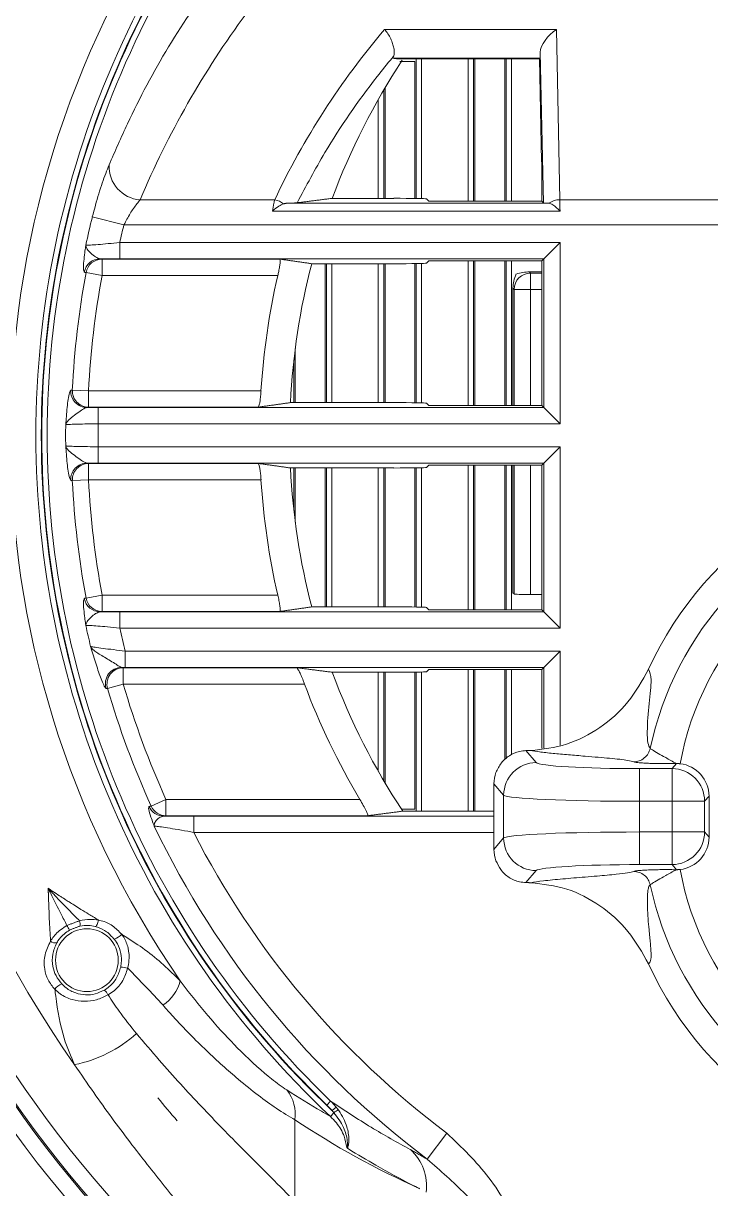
# Model space of a CAD drawing. Extents: x 12.1 to 108.7, y 1 to 80.4.
# Drawn here: x 100.848 to 102.11, y 31.294 to 33.433 of the extents above; entities that cross this region are included whole.
import ezdxf

# ---------------------------------------------------------------- set-up
doc = ezdxf.new("R2010")
doc.units = 0
doc.header["$MEASUREMENT"] = 0
doc.linetypes.add('SLD-Solid', pattern=[0])
doc.layers.add('OBJECT', color=7, linetype='CONTINUOUS')

msp = doc.modelspace()

# ---------------------------------------------------------------- linework, layer by layer
at = {"layer": 'OBJECT', "linetype": 'SLD-Solid', "lineweight": 15}
for p, q in [((101.511, 33.4221), (101.8265, 33.4221)), ((101.8265, 33.4221), (101.833, 33.1093)), ((101.8027, 33.1035), (101.7969, 33.3801)), ((101.7965, 33.3691), (101.5273, 33.3691)), ((101.543, 33.3681), (101.7955, 33.3681)), ((101.5666, 33.3633), (101.5666, 33.1117)), ((101.5691, 33.1116), (101.5691, 33.3681)), ((101.5791, 33.3681), (101.5791, 33.1114)), ((101.6645, 33.1067), (101.6645, 33.3681)), ((101.6745, 33.3681), (101.6745, 33.1067)), ((101.677, 33.1067), (101.677, 33.3681)), ((101.7316, 33.3681), (101.7316, 33.1067)), ((101.7341, 33.1067), (101.7341, 33.3681)), ((101.7441, 33.3681), (101.7441, 33.1067)), ((101.7965, 33.3691), (101.7955, 33.3681)), ((101.7955, 33.3681), (101.7994, 33.1797)), ((101.5095, 33.3108), (101.5095, 33.1119)), ((101.512, 33.1119), (101.512, 33.3151)), ((101.4995, 33.1119), (101.4995, 33.2935)), ((101.7995, 33.1682), (101.7995, 33.1067)), ((101.0621, 33.1093), (101.3093, 33.1093)), ((101.3318, 33.103), (101.8117, 33.103)), ((101.5278, 33.1119), (101.4149, 33.1119)), ((101.5878, 33.1109), (101.592, 33.1067)), ((101.7995, 33.1067), (101.592, 33.1067)), ((101.8027, 33.1035), (101.7995, 33.1067)), ((101.833, 33.1093), (103.3406, 33.1093)), ((100.9743, 33.0777), (101.0323, 33.0633)), ((101.8332, 33.0884), (101.305, 33.0884)), ((104.1413, 33.0633), (101.0323, 33.0633)), ((101.0246, 33.0308), (101.0246, 33.0008)), ((101.0246, 33.0308), (101.8332, 33.0308)), ((101.8332, 33.0308), (101.8032, 33.0008)), ((101.8332, 33.0308), (101.8332, 32.698)), ((100.9922, 33.0003), (101.3185, 33.0003)), ((100.9922, 32.9703), (100.9922, 33.0003)), ((101.8032, 33.0008), (101.0246, 33.0008)), ((101.3771, 32.9919), (101.5278, 32.9919)), ((101.4016, 32.9919), (101.4016, 32.7369)), ((101.4041, 32.7369), (101.4041, 32.9919)), ((101.4141, 32.9919), (101.4141, 32.7369)), ((101.4995, 32.7369), (101.4995, 32.9919)), ((101.5095, 32.9919), (101.5095, 32.7369)), ((101.512, 32.7369), (101.512, 32.9919)), ((101.5666, 32.9922), (101.5666, 32.7367)), ((101.5691, 32.7366), (101.5691, 32.9922)), ((101.5791, 32.9924), (101.5791, 32.7364)), ((101.592, 32.9971), (101.5878, 32.9929)), ((101.592, 32.9971), (101.7995, 32.9971)), ((101.6645, 32.7317), (101.6645, 32.9971)), ((101.6745, 32.9971), (101.6745, 32.7317)), ((101.677, 32.7317), (101.677, 32.9971)), ((101.7316, 32.9971), (101.7316, 32.7317)), ((101.7341, 32.7317), (101.7341, 32.9971)), ((101.7441, 32.9971), (101.7441, 32.7317)), ((101.8032, 33.0008), (101.7995, 32.9971)), ((101.7995, 32.9971), (101.7995, 32.7317)), ((101.8032, 32.728), (101.8032, 33.0008)), ((100.9922, 32.9703), (100.9628, 32.9757)), ((101.3149, 32.9703), (100.9922, 32.9703)), ((101.7995, 32.9769), (101.7768, 32.9769)), ((101.7768, 32.9769), (101.7789, 32.9748)), ((101.7789, 32.9748), (101.7789, 32.9448)), ((101.7789, 32.9748), (101.7995, 32.9748)), ((101.7468, 32.7317), (101.7468, 32.9469)), ((101.7489, 32.9448), (101.7468, 32.9469)), ((101.7489, 32.9448), (101.7789, 32.9448)), ((101.7489, 32.7317), (101.7489, 32.9448)), ((101.7995, 32.9448), (101.7789, 32.9448)), ((101.7789, 32.9448), (101.7789, 32.7317)), ((101.347, 32.7369), (101.347, 32.8361)), ((101.3445, 32.8152), (101.3445, 32.7369)), ((100.9675, 32.7585), (100.9376, 32.76)), ((100.9675, 32.7285), (100.9675, 32.7585)), ((100.9675, 32.7585), (101.2841, 32.7585)), ((101.5278, 32.7369), (101.3382, 32.7369)), ((101.5878, 32.7359), (101.592, 32.7317)), ((101.7995, 32.7317), (101.592, 32.7317)), ((101.8032, 32.728), (101.7995, 32.7317)), ((101.279, 32.7285), (100.9675, 32.7285)), ((100.9852, 32.698), (100.9852, 32.728)), ((100.9852, 32.728), (101.8032, 32.728)), ((101.8332, 32.698), (101.8032, 32.728)), ((101.8332, 32.698), (100.9852, 32.698)), ((100.9852, 32.6558), (100.9852, 32.6258)), ((100.9852, 32.6558), (101.8332, 32.6558)), ((101.8332, 32.6558), (101.8032, 32.6258)), ((101.8332, 32.6558), (101.8332, 32.323)), ((100.9675, 32.6253), (101.279, 32.6253)), ((100.9675, 32.5953), (100.9675, 32.6253)), ((101.8032, 32.6258), (100.9852, 32.6258)), ((101.8032, 32.6258), (101.7995, 32.6221)), ((101.8032, 32.353), (101.8032, 32.6258)), ((101.3382, 32.6169), (101.5278, 32.6169)), ((101.3445, 32.6169), (101.3445, 32.5386)), ((101.347, 32.5177), (101.347, 32.6169)), ((101.4016, 32.6169), (101.4016, 32.3619)), ((101.4041, 32.3619), (101.4041, 32.6169)), ((101.4141, 32.6169), (101.4141, 32.3619)), ((101.4995, 32.3619), (101.4995, 32.6169)), ((101.5095, 32.6169), (101.5095, 32.3619)), ((101.512, 32.3619), (101.512, 32.6169)), ((101.5666, 32.6172), (101.5666, 32.3617)), ((101.5691, 32.3616), (101.5691, 32.6172)), ((101.5791, 32.6174), (101.5791, 32.3614)), ((101.592, 32.6221), (101.5878, 32.6179)), ((101.592, 32.6221), (101.7995, 32.6221)), ((101.6645, 32.3567), (101.6645, 32.6221)), ((101.6745, 32.6221), (101.6745, 32.3567)), ((101.677, 32.3567), (101.677, 32.6221)), ((101.7316, 32.6221), (101.7316, 32.3567)), ((101.7341, 32.3567), (101.7341, 32.6221)), ((101.7441, 32.6221), (101.7441, 32.3567)), ((101.7468, 32.3878), (101.7468, 32.6221)), ((101.7489, 32.3857), (101.7489, 32.6221)), ((101.7789, 32.6221), (101.7789, 32.3846)), ((101.7995, 32.6221), (101.7995, 32.3567)), ((100.9675, 32.5953), (100.9376, 32.5938)), ((101.2841, 32.5953), (100.9675, 32.5953)), ((100.9922, 32.3835), (100.9628, 32.3781)), ((100.9922, 32.3535), (100.9922, 32.3835)), ((100.9922, 32.3835), (101.3149, 32.3835)), ((101.7489, 32.3857), (101.7468, 32.3878)), ((101.7995, 32.3846), (101.7789, 32.3846)), ((101.3185, 32.3535), (100.9922, 32.3535)), ((101.0246, 32.323), (101.0246, 32.353)), ((101.0246, 32.353), (101.8032, 32.353)), ((101.5278, 32.3619), (101.3771, 32.3619)), ((101.5878, 32.3609), (101.592, 32.3567)), ((101.7995, 32.3567), (101.592, 32.3567)), ((101.8032, 32.353), (101.7995, 32.3567)), ((101.8332, 32.323), (101.8032, 32.353)), ((101.8332, 32.323), (101.0246, 32.323)), ((101.0348, 32.2808), (101.0348, 32.2508)), ((101.0348, 32.2808), (101.8332, 32.2808)), ((101.8332, 32.2808), (101.8032, 32.2508)), ((101.8332, 32.2808), (101.8332, 32.1078)), ((101.031, 32.2503), (101.3494, 32.2503)), ((101.031, 32.2203), (101.031, 32.2503)), ((101.8032, 32.2508), (101.0348, 32.2508)), ((101.4149, 32.2419), (101.5278, 32.2419)), ((101.4995, 32.0603), (101.4995, 32.2419)), ((101.5095, 32.2419), (101.5095, 32.043)), ((101.512, 32.0387), (101.512, 32.2419)), ((101.5666, 32.2422), (101.5666, 31.9905)), ((101.5691, 31.9869), (101.5691, 32.2422)), ((101.5791, 32.2424), (101.5791, 31.9869)), ((101.592, 32.2471), (101.5878, 32.2429)), ((101.592, 32.2471), (101.7995, 32.2471)), ((101.6645, 31.9869), (101.6645, 32.2471)), ((101.6745, 32.2471), (101.6745, 31.9869)), ((101.677, 31.9869), (101.677, 32.2471)), ((101.7316, 32.2471), (101.7316, 32.081)), ((101.7341, 32.0832), (101.7341, 32.2471)), ((101.7441, 32.2471), (101.7441, 32.0903)), ((101.8032, 32.2508), (101.7995, 32.2471)), ((101.7995, 32.2471), (101.7995, 32.1018)), ((101.8032, 32.1025), (101.8032, 32.2508)), ((101.031, 32.2203), (101.0024, 32.2119)), ((101.364, 32.2203), (101.031, 32.2203)), ((101.7896, 32.076), (101.7707, 32.098)), ((102.0469, 32.0744), (102.0389, 32.065)), ((101.9793, 32.0051), (101.9793, 32.065)), ((102.0389, 32.065), (101.9793, 32.065)), ((102.0389, 32.0051), (102.0389, 32.065)), ((101.7118, 32.037), (101.7118, 31.9769)), ((101.7118, 32.037), (101.7297, 32.0161)), ((101.1096, 32.0085), (101.0824, 31.9962)), ((101.1096, 31.9785), (101.1096, 32.0085)), ((101.1096, 32.0085), (101.4657, 32.0085)), ((101.7297, 32.0161), (101.7297, 31.9377)), ((101.9793, 32.0051), (102.0389, 32.0051)), ((101.9793, 32.0051), (101.9793, 31.9487)), ((102.0389, 32.0051), (102.0389, 31.9487)), ((102.0389, 32.0051), (102.0988, 32.0051)), ((102.0988, 32.0051), (102.1068, 32.0145)), ((102.0988, 32.0051), (102.0988, 31.9487)), ((102.1068, 32.0145), (102.1068, 31.9393)), ((101.6764, 31.9869), (101.5445, 31.9869)), ((101.4798, 31.9785), (101.1096, 31.9785)), ((101.1605, 31.948), (101.1605, 31.978)), ((101.1605, 31.978), (101.7118, 31.978)), ((101.7118, 31.9769), (101.7118, 31.9168)), ((101.7118, 31.948), (101.1605, 31.948)), ((101.9793, 31.8888), (101.9793, 31.9487)), ((102.0389, 31.9487), (101.9793, 31.9487)), ((102.0988, 31.9487), (102.0389, 31.9487)), ((102.0389, 31.8888), (102.0389, 31.9487)), ((102.1068, 31.9393), (102.0988, 31.9487)), ((101.7297, 31.9377), (101.7118, 31.9168)), ((101.7707, 31.8558), (101.7896, 31.8778)), ((101.9793, 31.8888), (102.0389, 31.8888)), ((102.0389, 31.8888), (102.0469, 31.8794)), ((101.4051, 31.4475), (101.412, 31.4547)), ((101.4115, 31.4264), (101.418, 31.4334)), ((101.4145, 31.4373), (101.4221, 31.4436)), ((101.3464, 31.27), (101.3464, 31.4202)), ((101.6253, 31.3958), (101.5894, 31.348))]:
    msp.add_line(p, q, dxfattribs=at)
at = {"layer": 'OBJECT', "linetype": 'SLD-Solid', "lineweight": 15, "flags": 128}
msp.add_lwpolyline([(100.9794, 31.7752), (100.9802, 31.7753), (100.9811, 31.776), (100.9821, 31.7771), (100.983, 31.7786), (100.9838, 31.7805), (100.9846, 31.7826), (100.9852, 31.7848), (100.9856, 31.7871)], dxfattribs=at)
at = {"layer": 'OBJECT', "linetype": 'SLD-Solid', "lineweight": 15}
msp.add_circle((100.9643, 31.7134), 0.0576, dxfattribs=at)
for centre, radius, start, end in [((102.5868, 32.6769), 1.7161, 133.2251, 226.7749), ((102.5868, 32.6769), 1.7062, 133.403, 226.597), ((102.5868, 32.6769), 1.7053, 133.8667, 226.1333), ((102.5868, 32.6769), 1.6953, 133.8667, 226.1333), ((102.5868, 32.6769), 2.0103, 144.9191, 215.0809), ((102.5868, 32.6769), 1.763, 145.3963, 214.6037), ((102.5868, 32.6769), 1.25, 146.5702, 159.635), ((101.0666, 33.1707), 0.0617, 177.7944, 265.7454), ((101.3014, 33.0696), 0.0404, 53.0463, 78.7468), ((101.8329, 33.0736), 0.0357, 89.769, 124.746), ((102.5868, 32.6769), 1.6615, 166.0409, 167.8728), ((102.5868, 32.6769), 1.6018, 166.0409, 167.2353), ((100.989, 32.971), 0.03, 90.1789, 169.6462), ((100.9923, 32.9703), 0.03, 90.1789, 169.6484), ((102.5868, 32.6769), 1.25, 165.4041, 177.2487), ((102.5868, 32.6769), 1.6513, 169.5755, 177.1143), ((102.5868, 32.6769), 1.6214, 169.5755, 177.1143), ((102.5868, 32.6769), 1.3053, 167.011, 176.4146), ((101.779, 32.9447), 0.03, 90.0817, 179.9183), ((100.9646, 32.7579), 0.03, 177.1574, 269.7832), ((100.9676, 32.7585), 0.03, 177.1318, 269.7831), ((102.5868, 32.6769), 1.6615, 179.334, 180.666), ((102.5868, 32.6769), 1.6018, 179.2455, 180.7545), ((100.9646, 32.5959), 0.03, 90.2168, 182.8426), ((100.9676, 32.5953), 0.03, 90.2169, 182.8682), ((102.5868, 31.9769), 0.65, 24.5823, 155.4177), ((102.5868, 32.6769), 1.25, 182.7513, 194.5959), ((102.5868, 32.6769), 1.6513, 182.8857, 190.4245), ((102.5868, 32.6769), 1.6214, 182.8857, 190.4245), ((102.5868, 32.6769), 1.3053, 183.5854, 192.989), ((100.989, 32.3828), 0.03, 190.3538, 269.8211), ((100.9923, 32.3835), 0.03, 190.3516, 269.8211), ((102.5868, 31.9769), 0.6012, 137.2855, 167.9698), ((102.5868, 31.9769), 0.5417, 135.4189, 169.6766), ((102.5868, 32.6769), 1.6615, 192.1272, 193.4932), ((102.5868, 32.6769), 1.6018, 192.7647, 194.3169), ((101.0282, 32.2208), 0.03, 90.2787, 196.1873), ((101.0312, 32.2203), 0.03, 90.279, 196.2353), ((102.5868, 32.6769), 1.25, 200.365, 213.5043), ((102.5868, 32.6769), 1.6214, 196.3573, 204.3446), ((102.5868, 32.6769), 1.3053, 200.4774, 210.8014), ((102.5868, 32.6769), 1.6513, 196.3573, 204.3446), ((101.7898, 32.0159), 0.0601, 90.1999, 179.7717), ((102.0387, 32.0049), 0.0601, 0.2283, 89.8001), ((101.1056, 32.0077), 0.0299, 204.1423, 269.8446), ((101.1097, 32.0085), 0.0299, 204.1749, 269.8446), ((102.5868, 32.6769), 1.6615, 205.5812, 233.1104), ((102.5868, 32.6769), 1.6018, 207.069, 233.1104), ((102.0387, 31.949), 0.0601, 270.1999, 359.7717), ((101.7898, 31.9379), 0.0601, 180.2283, 269.8001), ((102.5868, 32.6843), 2.585, 197.2695, 270), ((102.5868, 31.9769), 0.5417, 190.3234, 224.5811), ((102.5868, 31.9769), 0.6012, 192.0302, 222.7145), ((100.8925, 31.7539), 0.0422, 20.188, 33.3505), ((100.9284, 31.7788), 0.0234, 352.7467, 17.053), ((100.9067, 31.7584), 0.0135, 227.137, 280.0969), ((100.9935, 31.7971), 0.0502, 295.179, 313.8549), ((102.5868, 31.9769), 0.65, 204.5823, 335.4177), ((101.0236, 31.6413), 0.0595, 74.8458, 87.2706), ((100.9291, 31.6432), 0.029, 112.3413, 144.745), ((101.0619, 31.6939), 0.076, 303.7232, 346.189), ((102.5868, 32.6843), 2.462, 205.0058, 258.1521), ((102.5868, 32.6843), 2.31, 206.8596, 235.6761), ((102.5868, 32.6769), 2.1724, 208.1241, 331.8759), ((102.5868, 32.6769), 2.1103, 208.9895, 239.1461), ((100.987, 31.6435), 0.0171, 20.3874, 58.6979), ((102.5868, 32.6769), 2.2663, 207.4403, 234.9482), ((102.5868, 32.6769), 2.1425, 208.9527, 331.0473), ((102.5868, 32.6769), 2.14, 208.9895, 239.1461), ((100.8952, 31.7559), 0.2389, 281.2239, 312.0881), ((101.2753, 31.4301), 0.0718, 352.0553, 38.7833), ((102.5868, 32.6769), 1.925, 219.1758, 220.8242), ((101.7052, 31.0495), 0.4794, 125.6686, 126.7973), ((102.7233, 33.4427), 3.875, 212.3331, 245.4575), ((102.7233, 33.4427), 3.815, 212.9763, 244.8664), ((101.4974, 31.2984), 0.0908, 352.9658, 47.8323), ((102.7233, 33.4427), 3.755, 214.0139, 243.8741)]:
    msp.add_arc(centre, radius, start, end, dxfattribs=at)
for centre, major_axis, ratio, start_param, end_param in [((102.5868, 32.4572), (0, 1.666), 0.99455, 0.931752, 1.168675), ((102.5868, 32.4903), (0, 1.4321), 0.989236, 0.862379, 1.12388), ((101.8265, 33.3991), (0.0267, 0.0273), 0.466243, 1.126498, 2.686076), ((101.7965, 33.3991), (0, 0.03), 0.017455, 3.159046, 4.025476), ((101.7993, 33.1682), (0, 0.015), 0.017455, 4.712389, 5.585054), ((101.5278, 33.1109), (0.06, 0), 0.017455, 0.017453, 1.570796), ((101.8327, 33.1035), (0.03, 0), 0.027722, 3.169333, 3.937811), ((101.8327, 33.0633), (0, 0.06), 0.008728, 5.144849, 5.585054), ((101.5278, 32.9929), (0.06, 0), 0.017455, 4.712389, 6.265732), ((101.7648, 32.9589), (0.0089, 0.032), 0.489854, 1.253849, 2.08482), ((101.7618, 32.9619), (0.0334, 0.0079), 0.382382, 1.018197, 1.756804), ((101.5278, 32.7359), (0.06, 0), 0.017455, 0.017453, 1.570796), ((101.5278, 32.6179), (0.06, 0), 0.017455, 4.712389, 6.265732), ((101.7789, 32.3857), (0.03, 0), 0.034921, 3.176499, 4.712389), ((101.5278, 32.3609), (0.06, 0), 0.017455, 0.017453, 1.570796), ((101.5278, 32.2429), (0.06, 0), 0.017455, 4.712389, 6.265732), ((101.9793, 32.0766), (0.19, 0), 0.061163, 3.193953, 4.712389), ((102.0467, 32.0143), (0.0392, 0.0457), 0.996772, 5.42245, 6.873335), ((101.7708, 32.0381), (0.0224, 0.056), 0.973344, 1.604915, 1.9608), ((101.9793, 32.0167), (0.25, 0), 0.046484, 3.193953, 4.712389), ((101.6764, 31.9848), (0.12, 0), 0.017455, 1.271134, 1.570796), ((101.9793, 31.9371), (0.25, 0), 0.046484, 1.570796, 3.089233), ((102.0467, 31.9395), (0.0392, -0.0457), 0.996772, 5.693036, 7.143921), ((101.7708, 31.9157), (-0.0224, 0.056), 0.973344, 1.180792, 1.536678), ((101.9793, 31.8772), (0.19, 0), 0.061163, 1.570796, 3.089233), ((102.2429, 32.6769), (1.5813, 0), 0.964711, 4.109619, 4.276697)]:
    msp.add_ellipse(centre, major_axis=major_axis, ratio=ratio, start_param=start_param, end_param=end_param, dxfattribs=at)
for points, knots in [([(101.005, 33.1731), (101.0161, 33.1984), (101.0481, 33.2716), (101.1114, 33.3912), (101.1744, 33.4825), (101.206, 33.5282)], [0, 0, 0, 0, 0.2079747, 0.6029571, 1, 1, 1, 1]), ([(101.511, 33.4221), (101.511, 33.4221), (101.5116, 33.4214), (101.5142, 33.4184), (101.5185, 33.4123), (101.5233, 33.4031), (101.5266, 33.394), (101.5286, 33.3857), (101.5292, 33.3782), (101.5283, 33.3748), (101.5278, 33.3732)], [0, 0, 0, 0, 0.0037845, 0.0546584, 0.2494101, 0.4200307, 0.5715276, 0.7134545, 0.8567932, 1, 1, 1, 1]), ([(101.5278, 33.3732), (101.5268, 33.3719), (101.5164, 33.3595), (101.47, 33.3017), (101.409, 33.2136), (101.367, 33.1346), (101.3506, 33.1037)], [0, 0, 0, 0, 0.014416, 0.144501, 0.665406, 1, 1, 1, 1]), ([(101.5273, 33.3691), (101.527, 33.3694), (101.5266, 33.3698), (101.5274, 33.3721), (101.5278, 33.3732)], [0, 0, 0, 0, 0.555038, 1, 1, 1, 1]), ([(101.5364, 33.3679), (101.5363, 33.368), (101.5361, 33.368), (101.537, 33.3681), (101.5384, 33.3681), (101.5402, 33.3681), (101.5418, 33.3681), (101.5427, 33.3681), (101.543, 33.3681)], [0, 0, 0, 0, 0.309489, 0.493725, 0.647289, 0.801487, 0.943399, 1, 1, 1, 1]), ([(101.5666, 33.3633), (101.5662, 33.3633), (101.5652, 33.3633), (101.5589, 33.3633), (101.55, 33.3633), (101.5427, 33.3633), (101.5391, 33.3633), (101.5391, 33.3633)], [0, 0, 0, 0, 0.248534, 0.497068, 0.745603, 0.994137, 1, 1, 1, 1]), ([(101.005, 33.1731), (101.003, 33.1681), (100.9969, 33.1531), (100.9858, 33.121), (100.9782, 33.0922), (100.9743, 33.0777)], [0, 0, 0, 0, 0.201185, 0.599014, 1, 1, 1, 1]), ([(101.0323, 33.0633), (101.0361, 33.0703), (101.0436, 33.0844), (101.0542, 33.0996), (101.0601, 33.1068), (101.0621, 33.1093)], [0, 0, 0, 0, 0.396075, 0.797134, 1, 1, 1, 1]), ([(101.305, 33.0884), (101.3059, 33.0935), (101.3074, 33.1012), (101.3088, 33.1072), (101.3093, 33.1093)], [0, 0, 0, 0, 0.6466905, 1, 1, 1, 1]), ([(101.305, 33.0884), (101.305, 33.0885), (101.3091, 33.0921), (101.3162, 33.0978), (101.3228, 33.1007), (101.3257, 33.1019)], [0, 0, 0, 0, 0.008868, 0.572493, 1, 1, 1, 1]), ([(101.3506, 33.1037), (101.3486, 33.1035), (101.3452, 33.1033), (101.3358, 33.1031), (101.3318, 33.103)], [0, 0, 0, 0, 0.575319, 1, 1, 1, 1]), ([(101.8126, 33.1029), (101.815, 33.1022), (101.8197, 33.1008), (101.8268, 33.095), (101.8312, 33.0905), (101.8331, 33.0885), (101.8332, 33.0884)], [0, 0, 0, 0, 0.378286, 0.740602, 0.992265, 1, 1, 1, 1]), ([(100.9595, 32.9763), (100.9589, 32.9778), (100.9577, 32.9804), (100.9584, 32.9952), (100.9601, 33.01), (100.9615, 33.0203), (100.9622, 33.0251), (100.9623, 33.0259), (100.9623, 33.026)], [0, 0, 0, 0, 0.3152567, 0.5914836, 0.8169934, 0.9687926, 0.9968353, 1, 1, 1, 1]), ([(100.9623, 33.026), (100.9626, 33.0259), (100.9637, 33.0258), (100.97, 33.026), (100.9841, 33.027), (101.0032, 33.0286), (101.0174, 33.0301), (101.0246, 33.0308)], [0, 0, 0, 0, 0.075653, 0.298165, 0.527692, 0.762957, 1, 1, 1, 1]), ([(100.9623, 33.026), (100.9623, 33.0259), (100.9624, 33.0255), (100.9626, 33.0232), (100.9647, 33.0183), (100.9713, 33.0112), (100.9802, 33.0034), (100.986, 33.0018), (100.9889, 33.0009)], [0, 0, 0, 0, 0.003693, 0.042671, 0.239887, 0.495383, 0.75414, 1, 1, 1, 1]), ([(101.0246, 33.0008), (101.0141, 33.0008), (101.0018, 33.0008), (100.9905, 33.0009), (100.9889, 33.0009)], [0, 0, 0, 0, 0.861992, 1, 1, 1, 1]), ([(101.3185, 33.0003), (101.3188, 32.9999), (101.3195, 32.9992), (101.3193, 32.9942), (101.3183, 32.9869), (101.3168, 32.9785), (101.3155, 32.9728), (101.3149, 32.9703)], [0, 0, 0, 0, 0.208546, 0.417164, 0.624791, 0.835752, 1, 1, 1, 1]), ([(100.9254, 32.6962), (100.9254, 32.6963), (100.9258, 32.7015), (100.927, 32.7183), (100.9293, 32.7402), (100.9324, 32.7563), (100.9339, 32.7584), (100.9347, 32.7594)], [0, 0, 0, 0, 0.002802, 0.172015, 0.55712, 0.778452, 1, 1, 1, 1]), ([(101.2841, 32.7585), (101.2839, 32.7552), (101.2834, 32.7484), (101.2823, 32.7394), (101.281, 32.7326), (101.2799, 32.7291), (101.2792, 32.7287), (101.279, 32.7285)], [0, 0, 0, 0, 0.216609, 0.433176, 0.650777, 0.869529, 1, 1, 1, 1]), ([(100.9645, 32.7279), (100.9626, 32.7274), (100.9584, 32.7261), (100.9453, 32.7165), (100.9327, 32.7076), (100.9269, 32.7002), (100.9257, 32.6976), (100.9254, 32.6963), (100.9254, 32.6962)], [0, 0, 0, 0, 0.152597, 0.335216, 0.766583, 0.880806, 0.996721, 1, 1, 1, 1]), ([(100.9852, 32.698), (100.9784, 32.6979), (100.9649, 32.6978), (100.9469, 32.6974), (100.9333, 32.697), (100.9269, 32.6965), (100.9257, 32.6963), (100.9254, 32.6962)], [0, 0, 0, 0, 0.2274696, 0.4548534, 0.6822373, 0.9095843, 1, 1, 1, 1]), ([(100.9347, 32.5944), (100.9339, 32.5954), (100.9324, 32.5975), (100.9293, 32.6136), (100.927, 32.6355), (100.9258, 32.6523), (100.9254, 32.6575), (100.9254, 32.6576)], [0, 0, 0, 0, 0.221548, 0.44288, 0.827985, 0.997198, 1, 1, 1, 1]), ([(100.9254, 32.6576), (100.9257, 32.6575), (100.9269, 32.6573), (100.9334, 32.6568), (100.947, 32.6564), (100.9649, 32.656), (100.9784, 32.6559), (100.9852, 32.6558)], [0, 0, 0, 0, 0.090605, 0.317992, 0.545361, 0.772689, 1, 1, 1, 1]), ([(100.9254, 32.6576), (100.9254, 32.6576), (100.9257, 32.6562), (100.9269, 32.6536), (100.9327, 32.6462), (100.9453, 32.6373), (100.9584, 32.6277), (100.9626, 32.6264), (100.9645, 32.6259)], [0, 0, 0, 0, 0.0032795, 0.1191943, 0.2334172, 0.6647844, 0.8474034, 1, 1, 1, 1]), ([(101.279, 32.6253), (101.2794, 32.6249), (101.2802, 32.6241), (101.2816, 32.6187), (101.2828, 32.6108), (101.2836, 32.6025), (101.284, 32.5972), (101.2841, 32.5953)], [0, 0, 0, 0, 0.21925, 0.438497, 0.657712, 0.876113, 1, 1, 1, 1]), ([(100.9623, 32.3278), (100.9623, 32.3279), (100.9622, 32.3287), (100.9615, 32.3335), (100.9601, 32.3438), (100.9584, 32.3586), (100.9577, 32.3734), (100.9589, 32.376), (100.9595, 32.3775)], [0, 0, 0, 0, 0.003165, 0.031207, 0.183007, 0.408516, 0.684743, 1, 1, 1, 1]), ([(101.3149, 32.3835), (101.3157, 32.3801), (101.3172, 32.3734), (101.3187, 32.3643), (101.3195, 32.3576), (101.3193, 32.3541), (101.3187, 32.3537), (101.3185, 32.3535)], [0, 0, 0, 0, 0.220859, 0.441926, 0.657693, 0.867325, 1, 1, 1, 1]), ([(100.9889, 32.3529), (100.986, 32.352), (100.9802, 32.3504), (100.9713, 32.3426), (100.9647, 32.3355), (100.9626, 32.3306), (100.9624, 32.3283), (100.9623, 32.3279), (100.9623, 32.3278)], [0, 0, 0, 0, 0.24586, 0.504617, 0.760113, 0.957329, 0.996307, 1, 1, 1, 1]), ([(100.9889, 32.3529), (100.9898, 32.3529), (101.0011, 32.353), (101.0134, 32.353), (101.0246, 32.353)], [0, 0, 0, 0, 0.081826, 1, 1, 1, 1]), ([(101.0246, 32.323), (101.017, 32.3238), (101.0025, 32.3252), (100.9837, 32.3268), (100.9702, 32.3278), (100.9638, 32.328), (100.9627, 32.3279), (100.9623, 32.3278)], [0, 0, 0, 0, 0.252206, 0.478104, 0.698136, 0.91548, 1, 1, 1, 1]), ([(100.9994, 32.2124), (100.9984, 32.2133), (100.9966, 32.2151), (100.9906, 32.2289), (100.9822, 32.2526), (100.9754, 32.2752), (100.9717, 32.2872), (100.9712, 32.2891), (100.9711, 32.2892)], [0, 0, 0, 0, 0.174609, 0.349137, 0.641913, 0.941152, 0.997522, 1, 1, 1, 1]), ([(100.9711, 32.2892), (100.9714, 32.2891), (100.9726, 32.2888), (100.9788, 32.2878), (100.9933, 32.2858), (101.0128, 32.2834), (101.0274, 32.2817), (101.0348, 32.2808)], [0, 0, 0, 0, 0.06622, 0.289538, 0.521764, 0.760041, 1, 1, 1, 1]), ([(100.9711, 32.2892), (100.9711, 32.2892), (100.9716, 32.2882), (100.9732, 32.2858), (100.979, 32.28), (100.9935, 32.2712), (101.0121, 32.2605), (101.0239, 32.2524), (101.0267, 32.2513), (101.028, 32.2508)], [0, 0, 0, 0, 0.002884, 0.081491, 0.189475, 0.476269, 0.765757, 0.892673, 1, 1, 1, 1]), ([(101.3494, 32.2503), (101.35, 32.2499), (101.3511, 32.2491), (101.354, 32.2439), (101.3576, 32.2364), (101.3611, 32.228), (101.3632, 32.2224), (101.364, 32.2203)], [0, 0, 0, 0, 0.207811, 0.415259, 0.632109, 0.861308, 1, 1, 1, 1]), ([(101.7791, 32.0982), (101.8015, 32.1007), (101.8461, 32.1059), (101.9075, 32.1382), (101.9609, 32.1847), (101.9841, 32.2264), (101.9957, 32.2473)], [0, 0, 0, 0, 0.249632, 0.499592, 0.749409, 1, 1, 1, 1]), ([(101.9957, 32.2473), (101.998, 32.2423), (102.0026, 32.2321), (101.9963, 32.1849), (101.9929, 32.1406), (101.994, 32.1102), (101.9972, 32.1048), (101.9988, 32.1022)], [0, 0, 0, 0, 0.2393839, 0.493145, 0.7546114, 0.8802874, 1, 1, 1, 1]), ([(101.7156, 32.0579), (101.7185, 32.064), (101.7244, 32.0763), (101.7399, 32.0897), (101.7561, 32.0968), (101.7667, 32.0977), (101.7707, 32.098)], [0, 0, 0, 0, 0.272657, 0.546141, 0.8274, 1, 1, 1, 1]), ([(101.9685, 32.0775), (101.9655, 32.0784), (101.9602, 32.08), (101.943, 32.0821), (101.9245, 32.084), (101.9028, 32.0859), (101.8771, 32.088), (101.8485, 32.0904), (101.8198, 32.093), (101.7952, 32.0955), (101.7842, 32.0973), (101.7791, 32.0982)], [0, 0, 0, 0, 0.1154343, 0.2041994, 0.2962957, 0.3903114, 0.4961752, 0.628006, 0.7570369, 0.8874894, 1, 1, 1, 1]), ([(101.9988, 32.1022), (101.9977, 32.0989), (101.9956, 32.0922), (101.9883, 32.0841), (101.9789, 32.0786), (101.9719, 32.0778), (101.9685, 32.0775)], [0, 0, 0, 0, 0.242686, 0.5, 0.757314, 1, 1, 1, 1]), ([(101.9988, 32.1022), (101.9999, 32.1014), (102.0023, 32.0997), (102.0126, 32.0935), (102.0277, 32.0849), (102.0402, 32.0781), (102.0469, 32.0744)], [0, 0, 0, 0, 0.221249, 0.475943, 0.71388, 1, 1, 1, 1]), ([(102.0469, 32.0744), (102.0431, 32.0743), (102.0354, 32.0742), (102.0228, 32.0742), (102.0102, 32.0743), (101.9979, 32.0747), (101.9868, 32.0752), (101.9778, 32.0758), (101.971, 32.0766), (101.9693, 32.0772), (101.9685, 32.0775)], [0, 0, 0, 0, 0.112477, 0.225058, 0.347499, 0.470285, 0.600653, 0.730922, 0.866007, 1, 1, 1, 1]), ([(101.4657, 32.0085), (101.4678, 32.0048), (101.4722, 31.9974), (101.4771, 31.9881), (101.4798, 31.9818), (101.4805, 31.979), (101.48, 31.9786), (101.4798, 31.9785)], [0, 0, 0, 0, 0.259509, 0.520202, 0.708476, 0.89739, 1, 1, 1, 1]), ([(101.0881, 31.9595), (101.0881, 31.9595), (101.0875, 31.9611), (101.0851, 31.9671), (101.0808, 31.9788), (101.077, 31.9919), (101.0779, 31.9942), (101.0783, 31.9954)], [0, 0, 0, 0, 0.003673, 0.075621, 0.294595, 0.635204, 1, 1, 1, 1]), ([(101.5666, 31.9905), (101.5662, 31.9905), (101.5652, 31.9905), (101.5589, 31.9905), (101.5509, 31.9905), (101.545, 31.9905), (101.5426, 31.9905)], [0, 0, 0, 0, 0.271756, 0.543512, 0.815269, 1, 1, 1, 1]), ([(101.1056, 31.9777), (101.1026, 31.977), (101.0963, 31.9756), (101.0902, 31.9686), (101.0879, 31.9631), (101.088, 31.9603), (101.0881, 31.9595), (101.0881, 31.9595)], [0, 0, 0, 0, 0.307721, 0.642116, 0.899777, 0.995744, 1, 1, 1, 1]), ([(101.1056, 31.9777), (101.1084, 31.9778), (101.1208, 31.9779), (101.1397, 31.978), (101.1556, 31.978), (101.1605, 31.978)], [0, 0, 0, 0, 0.166874, 0.742789, 1, 1, 1, 1]), ([(101.1605, 31.948), (101.1569, 31.9487), (101.1453, 31.9508), (101.1269, 31.9539), (101.1082, 31.9569), (101.095, 31.9589), (101.0893, 31.9595), (101.0884, 31.9595), (101.0881, 31.9595)], [0, 0, 0, 0, 0.110279, 0.354068, 0.569426, 0.763377, 0.947631, 1, 1, 1, 1]), ([(101.7707, 31.8558), (101.7668, 31.8561), (101.7559, 31.857), (101.7392, 31.8644), (101.7238, 31.8782), (101.7182, 31.8904), (101.7156, 31.8959)], [0, 0, 0, 0, 0.168845, 0.462583, 0.75322, 1, 1, 1, 1]), ([(101.7791, 31.8556), (101.7864, 31.8568), (101.8019, 31.8592), (101.8382, 31.8626), (101.8727, 31.8654), (101.9004, 31.8677), (101.9198, 31.8694), (101.9396, 31.8713), (101.9593, 31.8736), (101.9654, 31.8754), (101.9685, 31.8763)], [0, 0, 0, 0, 0.1538204, 0.3254596, 0.5037815, 0.6000056, 0.6818576, 0.7631212, 0.8845433, 1, 1, 1, 1]), ([(101.9685, 31.8763), (101.9693, 31.8766), (101.971, 31.8772), (101.9778, 31.878), (101.9868, 31.8786), (101.9979, 31.8791), (102.0102, 31.8795), (102.0228, 31.8796), (102.0354, 31.8796), (102.0431, 31.8795), (102.0469, 31.8794)], [0, 0, 0, 0, 0.133882, 0.269072, 0.399128, 0.52971, 0.652295, 0.774937, 0.887429, 1, 1, 1, 1]), ([(101.9685, 31.8763), (101.9719, 31.876), (101.9789, 31.8752), (101.9883, 31.8697), (101.9956, 31.8616), (101.9977, 31.8549), (101.9988, 31.8516)], [0, 0, 0, 0, 0.242686, 0.5, 0.757314, 1, 1, 1, 1]), ([(102.0469, 31.8794), (102.0402, 31.8757), (102.0277, 31.8689), (102.0126, 31.8603), (102.0023, 31.8541), (101.9999, 31.8524), (101.9988, 31.8516)], [0, 0, 0, 0, 0.286098, 0.524057, 0.778734, 1, 1, 1, 1]), ([(101.9957, 31.7065), (101.9842, 31.7273), (101.961, 31.7689), (101.9078, 31.8155), (101.8463, 31.8479), (101.8016, 31.853), (101.7791, 31.8556)], [0, 0, 0, 0, 0.249468, 0.499319, 0.749167, 1, 1, 1, 1]), ([(100.8933, 31.8455), (100.8935, 31.845), (100.895, 31.8418), (100.9028, 31.8259), (100.9139, 31.8035), (100.9241, 31.784), (100.9278, 31.7771)], [0, 0, 0, 0, 0.021606, 0.13737, 0.694224, 1, 1, 1, 1]), ([(100.8975, 31.7485), (100.8967, 31.762), (100.8958, 31.7782), (100.895, 31.7967), (100.8948, 31.8036), (100.8945, 31.8096), (100.8943, 31.8147), (100.8942, 31.819), (100.894, 31.8228), (100.8939, 31.826), (100.8938, 31.8288), (100.8937, 31.8312), (100.8937, 31.8332), (100.8936, 31.835), (100.8936, 31.8365), (100.8935, 31.8377), (100.8934, 31.8401), (100.8934, 31.8427), (100.8933, 31.8449), (100.8933, 31.8455)], [0, 0, 0, 0, 0.419404, 0.502129, 0.572967, 0.633692, 0.68578, 0.730474, 0.768831, 0.801748, 0.829997, 0.854236, 0.875032, 0.892872, 0.908173, 0.921295, 0.932546, 0.981194, 1, 1, 1, 1]), ([(100.8933, 31.8455), (100.8938, 31.8451), (100.8967, 31.8431), (100.9036, 31.8385), (100.9116, 31.8332), (100.9192, 31.8282), (100.9251, 31.8245), (100.9323, 31.8199), (100.9382, 31.8162), (100.9454, 31.8117), (100.9544, 31.8061), (100.9686, 31.7974), (100.9793, 31.7909), (100.9854, 31.7872), (100.9856, 31.7871)], [0, 0, 0, 0, 0.0169551, 0.0950747, 0.2279039, 0.2788068, 0.3412546, 0.4179895, 0.5125008, 0.5309277, 0.6521415, 0.8029085, 0.9921046, 1, 1, 1, 1]), ([(100.9508, 31.7857), (100.9479, 31.7886), (100.9411, 31.7954), (100.9259, 31.8108), (100.9119, 31.8254), (100.9002, 31.838), (100.8965, 31.8419), (100.8946, 31.844), (100.8941, 31.8446), (100.8936, 31.8451), (100.8933, 31.8455)], [0, 0, 0, 0, 0.148068, 0.34976, 0.782442, 0.879511, 0.969739, 0.977128, 0.979728, 1, 1, 1, 1]), ([(101.9988, 31.8516), (101.998, 31.8507), (101.9962, 31.849), (101.9936, 31.8373), (101.9931, 31.8094), (101.9963, 31.7732), (101.9993, 31.7447), (102.0007, 31.7254), (102.0004, 31.7113), (101.9973, 31.7081), (101.9957, 31.7065)], [0, 0, 0, 0, 0.057194, 0.119847, 0.300985, 0.50649, 0.642071, 0.760177, 0.881305, 1, 1, 1, 1]), ([(100.8975, 31.7485), (100.8984, 31.7499), (100.9034, 31.7574), (100.9131, 31.7679), (100.9237, 31.7745), (100.9278, 31.7771)], [0, 0, 0, 0, 0.122492, 0.6608, 1, 1, 1, 1]), ([(100.9508, 31.7857), (100.9573, 31.787), (100.9692, 31.7892), (100.9805, 31.7877), (100.9856, 31.7871)], [0, 0, 0, 0, 0.554136, 1, 1, 1, 1]), ([(100.9794, 31.7752), (100.9753, 31.776), (100.9664, 31.7778), (100.9568, 31.7766), (100.9516, 31.7759)], [0, 0, 0, 0, 0.454302, 1, 1, 1, 1]), ([(101.0149, 31.7516), (101.0103, 31.7566), (101.0012, 31.7665), (100.9883, 31.7727), (100.9808, 31.7748), (100.9794, 31.7752)], [0, 0, 0, 0, 0.446121, 0.894004, 1, 1, 1, 1]), ([(100.9856, 31.7871), (100.9873, 31.7867), (100.9964, 31.7846), (101.0121, 31.7779), (101.0229, 31.7665), (101.0283, 31.7609)], [0, 0, 0, 0, 0.107934, 0.557954, 1, 1, 1, 1]), ([(100.9054, 31.6599), (100.9009, 31.6655), (100.892, 31.6765), (100.8853, 31.6992), (100.8856, 31.7241), (100.8935, 31.7403), (100.8975, 31.7485)], [0, 0, 0, 0, 0.214704, 0.426043, 0.709468, 1, 1, 1, 1]), ([(100.9321, 31.7685), (100.929, 31.7664), (100.9207, 31.761), (100.9134, 31.7524), (100.9097, 31.7463), (100.9091, 31.7451)], [0, 0, 0, 0, 0.334366, 0.874632, 1, 1, 1, 1]), ([(101.0265, 31.7007), (101.027, 31.7043), (101.0285, 31.7143), (101.0263, 31.7303), (101.0205, 31.7437), (101.0159, 31.7501), (101.0149, 31.7516)], [0, 0, 0, 0, 0.20515, 0.562184, 0.895665, 1, 1, 1, 1]), ([(101.0283, 31.7609), (101.0295, 31.7591), (101.0349, 31.7514), (101.0411, 31.7351), (101.0427, 31.7155), (101.0401, 31.7032), (101.0392, 31.6987)], [0, 0, 0, 0, 0.100566, 0.426945, 0.787319, 1, 1, 1, 1]), ([(101.0283, 31.7609), (101.0304, 31.7595), (101.0452, 31.7502), (101.0862, 31.7238), (101.1156, 31.6952), (101.1357, 31.6757)], [0, 0, 0, 0, 0.050052, 0.350962, 1, 1, 1, 1]), ([(100.9091, 31.7451), (100.906, 31.7382), (100.9, 31.7245), (100.9007, 31.7036), (100.9067, 31.6844), (100.9143, 31.6748), (100.9181, 31.67)], [0, 0, 0, 0, 0.284864, 0.568994, 0.78268, 1, 1, 1, 1]), ([(100.9959, 31.6582), (100.9992, 31.6603), (101.0083, 31.6663), (101.0202, 31.6803), (101.0244, 31.6939), (101.0265, 31.7007)], [0, 0, 0, 0, 0.2207107, 0.6107333, 1, 1, 1, 1]), ([(101.0392, 31.6987), (101.0367, 31.6908), (101.0317, 31.6751), (101.0176, 31.6589), (101.0069, 31.652), (101.0031, 31.6495)], [0, 0, 0, 0, 0.3882777, 0.7784198, 1, 1, 1, 1]), ([(101.1041, 31.6306), (101.083, 31.6534), (101.0618, 31.6763), (101.0393, 31.6986), (101.0392, 31.6987)], [0, 0, 0, 0, 0.9957983, 1, 1, 1, 1]), ([(100.9181, 31.67), (100.9207, 31.6675), (100.9282, 31.6602), (100.9429, 31.6526), (100.9613, 31.649), (100.9798, 31.6505), (100.9905, 31.6556), (100.9959, 31.6582)], [0, 0, 0, 0, 0.126816, 0.373177, 0.587958, 0.793849, 1, 1, 1, 1]), ([(101.1357, 31.6757), (101.1407, 31.6692), (101.1611, 31.642), (101.1987, 31.5965), (101.2516, 31.5402), (101.2985, 31.498), (101.3223, 31.4814), (101.3313, 31.4751)], [0, 0, 0, 0, 0.07222, 0.299647, 0.532858, 0.823882, 1, 1, 1, 1]), ([(100.9417, 31.5215), (100.9349, 31.5371), (100.9189, 31.5736), (100.9101, 31.6243), (100.9059, 31.6558), (100.9054, 31.6599)], [0, 0, 0, 0, 0.394217, 0.920624, 1, 1, 1, 1]), ([(101.0031, 31.6495), (100.9962, 31.6462), (100.9825, 31.6396), (100.9593, 31.6369), (100.9362, 31.6402), (100.9179, 31.6486), (100.9086, 31.6571), (100.9054, 31.6599)], [0, 0, 0, 0, 0.213495, 0.424445, 0.639084, 0.878713, 1, 1, 1, 1]), ([(101.0031, 31.6495), (101.0098, 31.6396), (101.0263, 31.6151), (101.0445, 31.5922), (101.0553, 31.5786)], [0, 0, 0, 0, 0.405514, 1, 1, 1, 1]), ([(101.3464, 31.4202), (101.3354, 31.4268), (101.3062, 31.4442), (101.249, 31.4878), (101.1835, 31.5466), (101.1365, 31.5943), (101.1102, 31.6238), (101.1041, 31.6306)], [0, 0, 0, 0, 0.180095, 0.474499, 0.698924, 0.92979, 1, 1, 1, 1]), ([(101.0553, 31.5786), (101.0693, 31.5622), (101.1089, 31.5154), (101.1759, 31.4426), (101.2458, 31.3711), (101.3048, 31.3126), (101.3324, 31.2843), (101.3464, 31.27)], [0, 0, 0, 0, 0.130076, 0.370614, 0.617914, 0.806075, 1, 1, 1, 1]), ([(101.1876, 31.1979), (101.1758, 31.2127), (101.1519, 31.2429), (101.1021, 31.304), (101.0428, 31.3794), (100.9867, 31.4554), (100.9534, 31.5043), (100.9417, 31.5215)], [0, 0, 0, 0, 0.1805037, 0.3669662, 0.6120546, 0.8635611, 1, 1, 1, 1]), ([(101.3313, 31.4751), (101.3525, 31.4617), (101.3791, 31.4449), (101.406, 31.4296), (101.4115, 31.4264)], [0, 0, 0, 0, 0.7935487, 1, 1, 1, 1]), ([(101.412, 31.4547), (101.4367, 31.4382), (101.4853, 31.4059), (101.5343, 31.3789), (101.5583, 31.3657)], [0, 0, 0, 0, 0.509963, 1, 1, 1, 1]), ([(101.4417, 31.3697), (101.4418, 31.3696), (101.4418, 31.3695), (101.442, 31.3695), (101.4421, 31.3696), (101.4423, 31.3698), (101.4425, 31.3706), (101.443, 31.3744), (101.4424, 31.3868), (101.4364, 31.409), (101.4246, 31.4247), (101.418, 31.4334)], [0, 0, 0, 0, 0.004493, 0.008322, 0.01216, 0.01711, 0.025975, 0.054931, 0.183033, 0.547241, 1, 1, 1, 1]), ([(101.4257, 31.439), (101.4261, 31.4384), (101.433, 31.4288), (101.4421, 31.4108), (101.446, 31.3882), (101.4452, 31.3756), (101.4439, 31.3707), (101.4432, 31.369), (101.4428, 31.3684), (101.4427, 31.3682)], [0, 0, 0, 0, 0.028983, 0.459948, 0.770711, 0.915817, 0.956931, 0.987075, 1, 1, 1, 1]), ([(101.4417, 31.3697), (101.4403, 31.3766), (101.4371, 31.3928), (101.4257, 31.412), (101.4153, 31.4226), (101.4115, 31.4264)], [0, 0, 0, 0, 0.32198, 0.752014, 1, 1, 1, 1]), ([(101.6253, 31.3958), (101.6526, 31.3698), (101.708, 31.3168), (101.7626, 31.2139), (101.7965, 31.1439), (101.814, 31.1088), (101.8141, 31.1086)], [0, 0, 0, 0, 0.324519, 0.659805, 0.9981, 1, 1, 1, 1]), ([(101.4427, 31.3682), (101.4425, 31.3683), (101.4422, 31.3686), (101.4419, 31.3692), (101.4418, 31.3696), (101.4417, 31.3696), (101.4417, 31.3697)], [0, 0, 0, 0, 0.433728, 0.868905, 0.945381, 1, 1, 1, 1]), ([(101.4427, 31.3682), (101.4433, 31.3678), (101.4608, 31.3569), (101.5006, 31.3333), (101.5437, 31.31), (101.5705, 31.2964), (101.575, 31.2942), (101.5755, 31.2939)], [0, 0, 0, 0, 0.014966, 0.395821, 0.90022, 0.987134, 1, 1, 1, 1]), ([(101.8141, 31.1086), (101.8139, 31.1087), (101.8129, 31.1098), (101.8084, 31.1148), (101.7813, 31.1447), (101.7303, 31.2025), (101.6651, 31.2821), (101.6134, 31.3272), (101.5894, 31.348)], [0, 0, 0, 0, 0.002191, 0.013463, 0.059638, 0.364667, 0.706177, 1, 1, 1, 1])]:
    msp.add_open_spline(points, degree=3, knots=knots, dxfattribs=at)
for points in [[(101.5273, 33.3691), (101.5364, 33.3679)], [(101.3257, 33.1019), (101.3318, 33.103)], [(101.3506, 33.1037), (101.4149, 33.1119)], [(101.8117, 33.103), (101.8126, 33.1029)], [(100.9889, 33.0009), (100.9922, 33.0003)], [(101.3185, 33.0003), (101.3771, 32.9919)], [(100.9628, 32.9757), (100.9595, 32.9763)], [(100.9347, 32.7594), (100.9376, 32.76)], [(101.279, 32.7285), (101.3382, 32.7369)], [(100.9675, 32.7285), (100.9645, 32.7279)], [(100.9645, 32.7279), (100.9852, 32.728)], [(100.9852, 32.6258), (100.9645, 32.6259)], [(100.9645, 32.6259), (100.9675, 32.6253)], [(101.279, 32.6253), (101.3382, 32.6169)], [(100.9376, 32.5938), (100.9347, 32.5944)], [(100.9595, 32.3775), (100.9628, 32.3781)], [(100.9922, 32.3535), (100.9889, 32.3529)], [(101.3185, 32.3535), (101.3771, 32.3619)], [(101.0348, 32.2508), (101.028, 32.2508)], [(101.028, 32.2508), (101.031, 32.2503)], [(101.3494, 32.2503), (101.4149, 32.2419)], [(101.0024, 32.2119), (100.9994, 32.2124)], [(101.7791, 32.0982), (101.7707, 32.098)], [(102.0539, 32.074), (102.0469, 32.0744)], [(101.7155, 32.058), (101.7156, 32.0579)], [(101.0783, 31.9954), (101.0824, 31.9962)], [(101.4798, 31.9785), (101.5445, 31.9869)], [(101.1096, 31.9785), (101.1056, 31.9777)], [(101.7156, 31.8959), (101.7155, 31.8958)], [(102.0469, 31.8794), (102.0539, 31.8798)], [(101.7791, 31.8556), (101.7707, 31.8558)], [(100.9278, 31.7771), (100.9508, 31.7857)], [(100.9516, 31.7759), (100.9321, 31.7685)], [(101.412, 31.4547), (101.4221, 31.4436)], [(101.4145, 31.4373), (101.4051, 31.4475)], [(101.418, 31.4334), (101.4145, 31.4373)], [(101.4221, 31.4436), (101.4257, 31.439)], [(101.5583, 31.3657), (101.5894, 31.348)]]:
    msp.add_open_spline(points, degree=1, dxfattribs=at)

doc.saveas('drawing.dxf')
